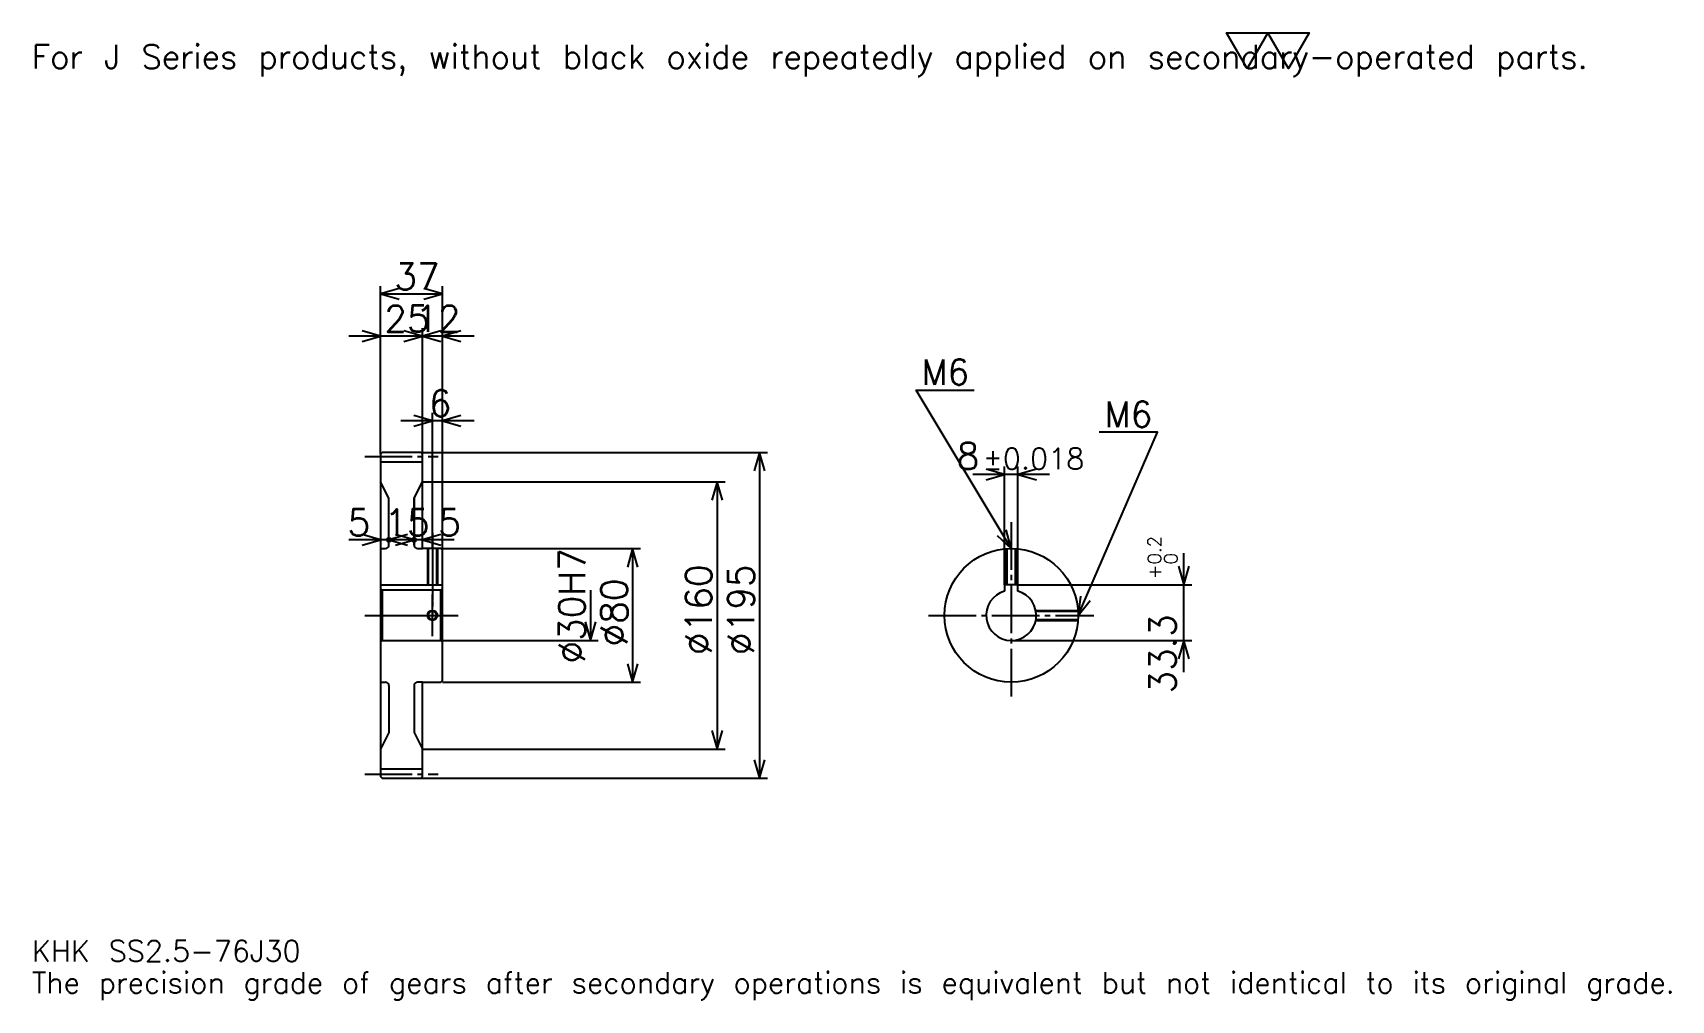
# Model space of a CAD drawing. Extents: x 32 to 1013, y 12 to 591.
import ezdxf

# ---------------------------------------------------------------- set-up
doc = ezdxf.new("R2010")
doc.units = 0
doc.linetypes.add('DASHDOT', pattern=[37.945945, 28.459459, -3.162162, 3.162162, -3.162162])
doc.layers.get('0').update_dxf_attribs({"linetype": 'CONTINUOUS'})
doc.layers.add('DASHDOT', color=6, linetype='DASHDOT')
doc.styles.add('KANJI', font='TXT', dxfattribs={"bigfont": 'BIGFONT'})

msp = doc.modelspace()

# ---------------------------------------------------------------- linework, layer by layer
at = {"color": 5}
for p, q in [((240.324326, 339.405396), (240.324326, 439.013519)), ((240.324326, 434.270264), (277.324341, 434.270264)), ((277.324341, 339.405396), (277.324341, 439.013519)), ((265.324341, 339.405396), (265.324341, 413.716217)), ((284.297302, 408.972961), (221.351349, 408.972961)), ((296.297302, 408.972961), (246.351349, 408.972961)), ((271.324341, 339.405396), (271.324341, 363.121643)), ((296.297302, 358.378387), (252.351349, 358.378387)), ((240.324326, 338.405396), (240.324326, 339.405396)), ((264.324341, 339.405396), (277.324341, 339.405396)), ((265.324341, 338.405396), (265.324341, 339.405396)), ((271.324341, 281.905396), (271.324341, 339.405396)), ((271.324341, 281.905396), (271.324341, 339.405396)), ((277.324341, 339.405396), (471.797302, 339.405396)), ((277.324341, 280.905396), (277.324341, 339.405396)), ((467.054077, 339.405396), (467.054077, 144.405411)), ((640.702698, 326.175659), (594.756775, 326.175659)), ((613.729736, 260.205414), (613.729736, 330.918915)), ((621.729736, 260.205414), (621.729736, 330.918915)), ((265.324341, 321.905396), (277.324341, 321.905396)), ((277.324341, 321.905396), (446.5, 321.905396)), ((441.756775, 321.905396), (441.756775, 161.905411)), ((264.297302, 287.067566), (221.351349, 287.067566)), ((279.297302, 287.067566), (226.351349, 287.067566)), ((284.297302, 287.067566), (241.351349, 287.067566)), ((277.324341, 281.905396), (395.905396, 281.905396)), ((391.16217, 281.905396), (391.16217, 201.905411)), ((720.972961, 207.932434), (720.972961, 279.178375)), ((365.864868, 256.905396), (365.864868, 226.905411)), ((621.729736, 260.205414), (725.716187, 260.205414)), ((277.324341, 226.905411), (370.608093, 226.905411)), ((617.729736, 226.905411), (725.716187, 226.905411)), ((277.324341, 201.905411), (395.905396, 201.905411)), ((265.324341, 161.905411), (277.324341, 161.905411)), ((277.324341, 161.905411), (446.5, 161.905411)), ((264.324341, 144.405411), (277.324341, 144.405411)), ((277.324341, 144.405411), (471.797302, 144.405411))]:
    msp.add_line(p, q, dxfattribs=at)
at = {"color": 4}
for p, q in [((240.324326, 333.780396), (265.324341, 333.780396)), ((260.324341, 312.092346), (260.324341, 283.905396)), ((240.324326, 281.905396), (243.324326, 281.905396)), ((262.324341, 281.905396), (265.324341, 281.905396)), ((240.324326, 260.205414), (277.324341, 260.205414)), ((277.324341, 257.905396), (276.324341, 256.905396)), ((240.324326, 225.905411), (241.324326, 226.905411)), ((277.324341, 225.905411), (276.324341, 226.905411)), ((240.324326, 201.905411), (243.324326, 201.905411)), ((260.324341, 199.905411), (260.324341, 171.71846)), ((265.324341, 201.905411), (262.324341, 201.905411)), ((240.324326, 150.030411), (265.324341, 150.030411))]:
    msp.add_line(p, q, dxfattribs=at)
at = {"color": 7}
msp.add_lwpolyline([(758.918945, 569.189209), (746.586487, 590.56543), (795.91626, 590.56543), (783.583801, 569.189209), (771.251404, 590.56543), (758.918945, 569.189209)], dxfattribs=at)
at = {"color": 5}
for points in [[(251.391891, 437.432434), (240.324326, 434.270264), (251.391891, 431.108124)], [(266.256744, 431.108124), (277.324341, 434.270264), (266.256744, 437.432434)], [(229.25676, 405.810822), (240.324326, 408.972961), (229.25676, 412.135132)], [(254.25676, 405.810822), (265.324341, 408.972961), (254.25676, 412.135132)], [(276.391907, 412.135132), (265.324341, 408.972961), (276.391907, 405.810822)], [(288.391907, 412.135132), (277.324341, 408.972961), (288.391907, 405.810822)], [(617.729736, 281.905396), (560.810791, 376.770264), (595.594604, 376.770264)], [(260.256744, 355.216217), (271.324341, 358.378387), (260.256744, 361.540558)], [(288.391907, 361.540558), (277.324341, 358.378387), (288.391907, 355.216217)], [(657.729736, 241.905411), (705.16217, 351.472961), (670.378357, 351.472961)], [(470.216217, 328.33783), (467.054077, 339.405396), (463.891907, 328.33783)], [(602.66217, 323.013519), (613.729736, 326.175659), (602.66217, 329.33783)], [(632.797302, 329.33783), (621.729736, 326.175659), (632.797302, 323.013519)], [(444.918915, 310.83783), (441.756775, 321.905396), (438.594604, 310.83783)], [(229.25676, 283.905396), (240.324326, 287.067566), (229.25676, 290.229736)], [(245.324326, 287.067566), (244.375671, 288.016235), (246.27298, 288.016235), (246.27298, 286.118927), (244.375671, 286.118927), (244.375671, 288.016235), (245.324326, 287.067566), (246.27298, 286.118927), (246.27298, 288.016235), (245.324326, 287.067566)], [(256.391907, 290.229736), (245.324326, 287.067566), (256.391907, 283.905396)], [(249.25676, 283.905396), (260.324341, 287.067566), (249.25676, 290.229736)], [(260.324341, 287.067566), (259.375671, 288.016235), (261.27298, 288.016235), (261.27298, 286.118927), (259.375671, 286.118927), (259.375671, 288.016235), (260.324341, 287.067566), (261.27298, 286.118927), (261.27298, 288.016235), (260.324341, 287.067566)], [(276.391907, 290.229736), (265.324341, 287.067566), (276.391907, 283.905396)], [(609.323975, 289.76886), (617.729736, 281.905396), (614.747009, 293.022705)], [(394.32431, 270.83783), (391.16217, 281.905396), (388, 270.83783)], [(717.810791, 271.27298), (720.972961, 260.205414), (724.135132, 271.27298)], [(659.22467, 253.318359), (657.729736, 241.905411), (665.028503, 250.805847)], [(362.702698, 237.972977), (365.864868, 226.905411), (369.027039, 237.972977)], [(724.135132, 215.837845), (720.972961, 226.905411), (717.810791, 215.837845)], [(388, 212.972977), (391.16217, 201.905411), (394.32431, 212.972977)], [(438.594604, 172.972977), (441.756775, 161.905411), (444.918915, 172.972977)], [(463.891907, 155.472977), (467.054077, 144.405411), (470.216217, 155.472977)]]:
    msp.add_lwpolyline(points, dxfattribs=at)
at = {"color": 4}
for points in [[(265.324341, 338.405396), (264.324341, 339.405396), (241.324326, 339.405396), (240.324326, 338.405396), (240.324326, 225.905411)], [(240.324326, 225.905411), (240.324326, 145.405411), (241.324326, 144.405411), (264.324341, 144.405411), (265.324341, 145.405411), (265.324341, 201.905411), (276.324341, 201.905411), (277.324341, 202.905411), (277.324341, 280.905396), (276.324341, 281.905396), (265.324341, 281.905396), (265.324341, 338.405396)], [(245.324326, 283.905396), (245.324326, 312.092346), (240.324326, 321.905396)], [(260.324341, 283.905396), (260.324341, 312.092346), (265.324341, 321.905396)], [(268.324341, 281.905396), (268.324341, 260.205414)], [(268.864319, 281.905396), (268.864319, 260.205414)], [(273.784332, 281.905396), (273.784332, 260.205414)], [(274.324341, 281.905396), (274.324341, 260.205414)], [(614.729736, 260.205414), (614.729736, 281.792755)], [(615.269714, 260.205414), (615.269714, 281.829681)], [(620.189697, 260.205414), (620.189697, 281.829681)], [(620.729736, 260.205414), (620.729736, 281.792755)], [(240.324326, 257.905396), (241.324326, 256.905396), (241.324326, 226.905411), (276.324341, 226.905411), (276.324341, 256.905396), (241.324326, 256.905396)], [(621.729736, 256.362244), (621.729736, 260.205414), (613.729736, 260.205414), (613.729736, 256.362244)], [(632.426636, 244.905411), (657.617065, 244.905411)], [(632.426636, 238.905411), (657.617065, 238.905411)], [(632.526611, 244.365417), (657.653992, 244.365417)], [(632.526611, 239.445404), (657.653992, 239.445404)], [(245.324326, 199.905411), (245.324326, 171.71846), (240.324326, 161.905411)], [(260.324341, 199.905411), (260.324341, 171.71846), (265.324341, 161.905411)]]:
    msp.add_lwpolyline(points, dxfattribs=at)
for centre, radius in [((617.729736, 241.905411), 40), ((271.324341, 241.905411), 2.46)]:
    msp.add_circle(centre, radius, dxfattribs=at)
at = {"color": 7}
msp.add_circle((271.324341, 241.905411), 3, dxfattribs=at)
at = {"color": 4}
for centre, radius, start, end in [((243.324326, 283.905396), 2, 270, 0), ((262.324341, 283.905396), 2, 180, 270), ((617.729736, 241.905411), 15, 105.466010323, 74.533989677), ((243.324326, 199.905411), 2, 0, 90), ((262.324341, 199.905411), 2, 90, 180)]:
    msp.add_arc(centre, radius, start, end, dxfattribs=at)
at = {"layer": 'DASHDOT', "color": 7}
for p, q in [((230.837845, 336.905396), (274.810822, 336.905396)), ((617.729736, 297.716217), (617.729736, 192.418915)), ((271.324341, 281.905396), (271.324341, 241.905411)), ((230.837845, 241.905411), (286.810822, 241.905411)), ((568.243225, 241.905411), (667.216248, 241.905411)), ((230.837845, 146.905411), (274.810822, 146.905411))]:
    msp.add_line(p, q, dxfattribs=at)
for points in [[(271.324341, 291.391907), (271.324341, 250.718918)], [(271.324341, 229.41893), (271.324341, 254.391891)], [(258.83783, 241.905411), (283.810822, 241.905411)]]:
    msp.add_lwpolyline(points, dxfattribs=at)

# ---------------------------------------------------------------- texts
at = {"color": 7, "style": 'KANJI'}
for s, height, p in [('For J Series products, without black oxide repeatedly applied on secondary-operated parts.', 14.22973, (31.621622, 569.189209)), ('37', 15.810811, (248.547302, 436.799988)), ('25', 15.810811, (242.547302, 411.502686)), ('12', 15.810811, (261.047302, 411.502686)), ('M6', 15.178379, (563.972961, 379.932434)), ('6', 15.810811, (269.185822, 360.908112)), ('M6', 15.178379, (673.540527, 354.635132)), ('8', 15.810811, (585.093079, 329.33783)), ('%%p0.018', 12.648649, (600.743835, 329.33783)), ('5', 15.810811, (220.560806, 289.59729)), ('15', 15.810811, (242.547302, 289.59729)), ('5', 15.810811, (274.810822, 289.59729)), ('KHK SS2.5-76J30', 12.648649, (31.621622, 34.783783)), ('The precision grade of gears after secondary operations is equivalent but not identical to its original grade.', 12.648649, (31.621622, 15.810811))]:
    msp.add_text(s, height=height, dxfattribs=at).set_placement(p)
for s, height, p in [('0.2', 7.905405, (707.375671, 272.432617)), ('%%c30H7', 15.810811, (362.702698, 213.05069)), ('0', 7.905405, (717.178345, 272.432617)), ('%%c160', 15.810811, (438.594604, 218.189194)), ('%%c195', 15.810811, (463.891907, 218.189194)), ('+', 7.905405, (707.375671, 263.578583)), ('%%c80', 15.810811, (388, 223.327713)), ('33.3', 15.810811, (716.229675, 195.143127))]:
    msp.add_text(s, height=height, rotation=90, dxfattribs=at).set_placement(p)

doc.saveas('drawing.dxf')
